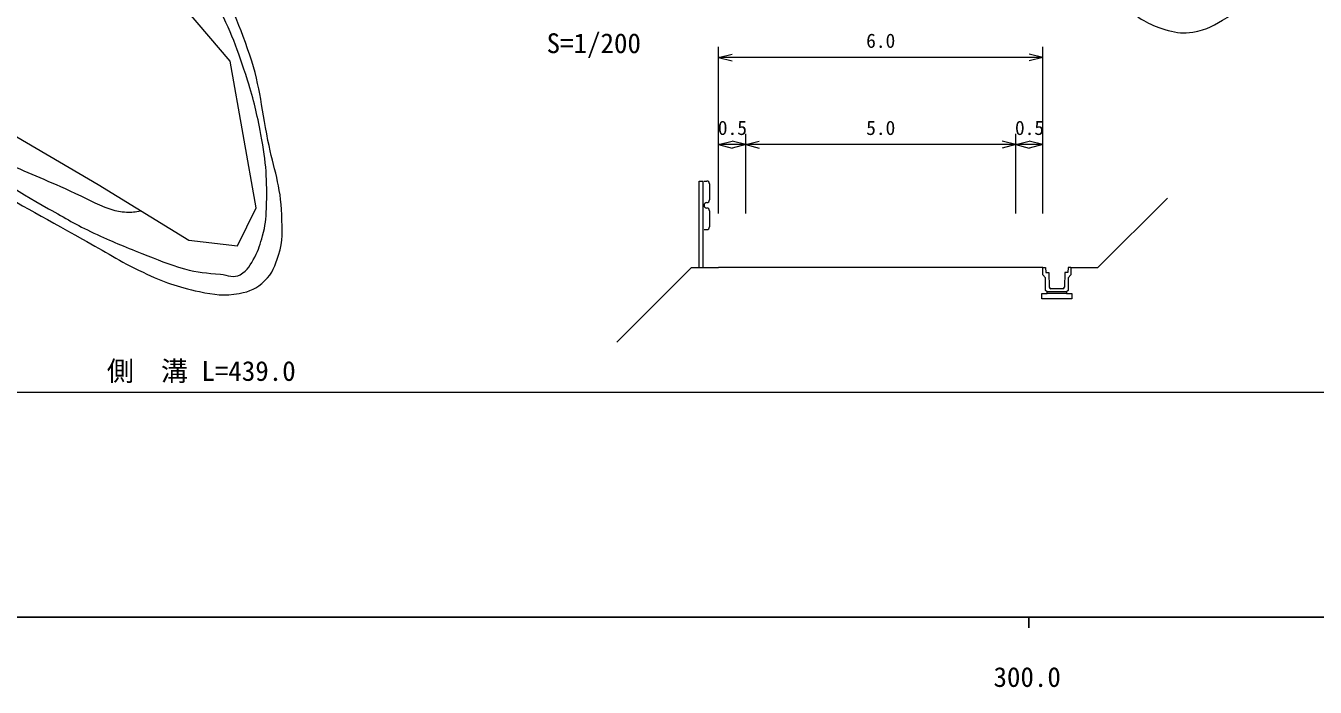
# Model space of a CAD drawing. Units: millimetres, scale not verified, with parts at other scales. Extents: x 40000 to 680000, y 20000 to 380000.
# Drawn here: x 275164 to 394502, y 198499 to 259759 of the extents above; entities that cross this region are included whole.
import ezdxf
from ezdxf.enums import TextEntityAlignment as Align

# ---------------------------------------------------------------- set-up
doc = ezdxf.new("R2010")
doc.units = ezdxf.units.MM
doc.header["$LTSCALE"] = 1000
for name, color, linetype, lineweight in [('M-BGD', 7, 'Continuous', 13), ('M-BGD-HTXT', 7, 'Continuous', 13), ('M-STR-HTXT', 7, 'Continuous', 13), ('M-TTL-BAND', 7, 'Continuous', 25)]:
    doc.layers.add(name, color=color, linetype=linetype, lineweight=lineweight)
doc.styles.add('ＭＳ ゴシック', font='')
doc.styles.add('ＭＳ 明朝', font='')
doc.styles.get('ＭＳ ゴシック').set_extended_font_data('MS Gothic')
doc.styles.get('ＭＳ 明朝').set_extended_font_data('MS Mincho')

msp = doc.modelspace()

# ---------------------------------------------------------------- linework, layer by layer
at = {"layer": 'M-BGD'}
for p, q in [((294072, 256468), (286761, 265109)), ((296471, 242910), (294072, 256468)), ((271315, 251248), (281877, 245055)), ((281877, 245055), (290255, 239893)), ((294762, 239385), (296471, 242910)), ((290255, 239893), (294762, 239385))]:
    msp.add_line(p, q, dxfattribs=at)
for points, knots in [([(196719, 240383), (197279, 241663), (197604, 242147), (198366, 243146), (199824, 245054), (201251, 245570), (203326, 246780), (204642, 247548), (205594, 247512), (206981, 248145), (208739, 248949), (209713, 249446), (211342, 250488), (213431, 251824), (214475, 252776), (216289, 254466), (218822, 256824), (219842, 258557), (222444, 260838), (223325, 261611), (223796, 262123), (224857, 262619), (225635, 262983), (226129, 263059), (226973, 263217), (228320, 263470), (229109, 263347), (230479, 263322), (231164, 263310), (231546, 263248), (232223, 263144), (233346, 262973), (233957, 262775), (235053, 262478), (235985, 262225), (236483, 262003), (237390, 261670), (239515, 260891), (240684, 260398), (242780, 259545), (244512, 258839), (245448, 258364), (247171, 257637), (250151, 256380), (251836, 255714), (254828, 254487), (257768, 253281), (259485, 252767), (262357, 251407), (265010, 250150), (266384, 249224), (268935, 247772), (272229, 245899), (273973, 244676), (277274, 242817), (278894, 241905), (279782, 241351), (281466, 240563), (283178, 239763), (284161, 239364), (285919, 238670), (287435, 238072), (288273, 237686), (289844, 237253), (291118, 236901), (291872, 236858), (293188, 236744), (293895, 236682), (294384, 236363), (295005, 236707), (295729, 237109), (295952, 237618), (296350, 238343), (296744, 239060), (296858, 239518), (297077, 240306), (297346, 241273), (297409, 241847), (297440, 242850), (297523, 245526), (297419, 247053), (296923, 249683), (296548, 251669), (296301, 252782), (295684, 254706), (294759, 257590), (294205, 259228), (292750, 261885), (290239, 266470), (287969, 268497), (285078, 272853), (283287, 275550), (282246, 277042), (280656, 279862), (279844, 281299), (279258, 282050), (278667, 283591), (278434, 284202), (278194, 284531), (278154, 285183), (278140, 285417), (278129, 285518), (278157, 285783)], [0, 0, 0, 0, 1, 1, 1, 2, 2, 2, 3, 3, 3, 4, 4, 4, 5, 5, 5, 6, 6, 6, 7, 7, 7, 8, 8, 8, 9, 9, 9, 10, 10, 10, 11, 11, 11, 12, 12, 12, 13, 13, 13, 14, 14, 14, 15, 15, 15, 16, 16, 16, 17, 17, 17, 18, 18, 18, 19, 19, 19, 20, 20, 20, 21, 21, 21, 22, 22, 22, 23, 23, 23, 24, 24, 24, 25, 25, 25, 26, 26, 26, 27, 27, 27, 28, 28, 28, 29, 29, 29, 30, 30, 30, 31, 31, 31, 32, 32, 32, 33, 33, 33, 34, 34, 34, 34]), ([(198312, 240094), (198599, 241016), (198751, 241353), (199163, 242097), (199830, 243300), (200337, 243987), (201484, 244747), (202822, 245635), (203748, 245857), (205296, 246282), (206847, 246708), (207878, 246289), (209367, 246896), (210578, 247389), (211190, 247841), (212220, 248646), (214378, 250334), (215306, 251604), (217228, 253555), (219538, 255901), (220623, 257425), (223042, 259660), (224003, 260548), (224463, 261183), (225614, 261806), (226186, 262116), (226564, 262176), (227197, 262323), (228380, 262598), (229086, 262484), (230299, 262533), (231100, 262565), (231555, 262601), (232350, 262501), (234002, 262291), (234902, 261966), (236468, 261402), (238125, 260806), (239036, 260418), (240636, 259682), (243017, 258586), (244267, 257795), (246643, 256687), (249987, 255128), (251953, 254461), (255330, 252974), (258619, 251525), (260482, 250753), (263708, 249166), (266391, 247847), (267819, 246963), (270444, 245532), (274356, 243398), (276520, 242154), (280421, 240001), (282606, 238795), (283761, 237985), (286019, 236924), (287968, 236007), (289130, 235586), (291237, 235140), (292646, 234841), (293504, 234712), (294920, 234970), (295928, 235153), (296534, 235421), (297271, 236133), (298029, 236866), (298220, 237508), (298555, 238508), (299020, 239895), (298896, 240779), (298852, 242241), (298770, 244982), (298117, 246457), (297580, 249147), (296914, 252476), (296846, 254438), (295699, 257634), (294560, 260807), (293796, 262575), (292028, 265445), (289762, 269123), (287899, 270777), (285419, 274314), (283790, 276636), (282743, 277864), (281398, 280361), (280632, 281783), (279910, 282497), (279592, 284081), (279506, 284512), (279453, 284695), (279429, 285196)], [0, 0, 0, 0, 1, 1, 1, 2, 2, 2, 3, 3, 3, 4, 4, 4, 5, 5, 5, 6, 6, 6, 7, 7, 7, 8, 8, 8, 9, 9, 9, 10, 10, 10, 11, 11, 11, 12, 12, 12, 13, 13, 13, 14, 14, 14, 15, 15, 15, 16, 16, 16, 17, 17, 17, 18, 18, 18, 19, 19, 19, 20, 20, 20, 21, 21, 21, 22, 22, 22, 23, 23, 23, 24, 24, 24, 25, 25, 25, 26, 26, 26, 27, 27, 27, 28, 28, 28, 29, 29, 29, 30, 30, 30, 31, 31, 31, 31]), ([(342750, 282608), (343622, 282086), (343970, 281803), (344596, 281120), (345579, 280045), (345642, 279099), (346195, 277751), (346770, 276350), (346709, 275397), (347479, 274092), (348022, 273173), (348358, 272598), (349248, 272009), (350309, 271307), (351072, 271160), (352325, 270942), (353762, 270694), (354600, 270954), (356057, 270991), (357551, 271029), (358389, 271246), (359879, 271136), (361224, 271038), (361972, 270863), (363272, 270506), (364527, 270162), (365226, 269894), (366361, 269258), (368886, 267845), (369893, 266444), (372213, 264715), (374048, 263348), (375031, 262511), (376965, 261289), (378415, 260374), (379235, 259770), (380891, 259327), (381757, 259094), (382294, 259028), (383181, 259163), (384510, 259366), (385171, 259867), (386343, 260526), (389902, 262527), (391684, 264090), (394562, 266987), (398186, 270633), (399615, 273232), (402467, 277509), (403895, 279650), (404388, 280382), (406005, 283068)], [0, 0, 0, 0, 1, 1, 1, 2, 2, 2, 3, 3, 3, 4, 4, 4, 5, 5, 5, 6, 6, 6, 7, 7, 7, 8, 8, 8, 9, 9, 9, 10, 10, 10, 11, 11, 11, 12, 12, 12, 13, 13, 13, 14, 14, 14, 15, 15, 15, 16, 16, 16, 17, 17, 17, 17]), ([(195347, 241561), (196183, 242898), (196521, 243338), (197419, 244360), (198824, 245960), (199824, 246695), (201635, 247813), (203260, 248816), (204465, 248757), (206215, 249521), (208358, 250457), (209635, 250875), (211590, 252159), (213159, 253189), (213986, 253869), (215318, 255192), (216811, 256675), (217370, 257760), (218807, 259299), (220204, 260795), (220898, 261751), (222522, 262997), (223386, 263660), (223911, 264036), (224945, 264378), (226108, 264763), (226853, 264748), (228071, 264621), (229569, 264464), (230353, 264061), (231803, 263651), (233539, 263161), (234513, 262890), (236225, 262319), (238088, 261697), (239109, 261285), (240958, 260622), (243427, 259738), (244825, 259283), (247278, 258357), (250700, 257064), (252573, 256229), (255969, 254869), (257578, 254225), (258491, 253894), (260088, 253222), (265189, 251076), (267884, 249510), (272931, 247240), (275389, 246134), (276794, 245576), (279255, 244477), (280730, 243819), (281495, 243295), (283025, 242779), (283579, 242592), (283911, 242523), (284495, 242504), (285013, 242488), (285230, 242521), (285815, 242629)], [0, 0, 0, 0, 1, 1, 1, 2, 2, 2, 3, 3, 3, 4, 4, 4, 5, 5, 5, 6, 6, 6, 7, 7, 7, 8, 8, 8, 9, 9, 9, 10, 10, 10, 11, 11, 11, 12, 12, 12, 13, 13, 13, 14, 14, 14, 15, 15, 15, 16, 16, 16, 17, 17, 17, 18, 18, 18, 19, 19, 19, 20, 20, 20, 20])]:
    msp.add_open_spline(points, degree=3, knots=knots, dxfattribs=at)
at = {"layer": 'M-BGD-HTXT'}
for p, q in [((339290, 242379), (339290, 257820)), ((369290, 242379), (369290, 257820)), ((339290, 256820), (340540, 257133)), ((369290, 256820), (339290, 256820)), ((339290, 256820), (340540, 256508)), ((369290, 256820), (368040, 257133)), ((369290, 256820), (368040, 256508)), ((341790, 242379), (341790, 249749)), ((366790, 242379), (366790, 249749)), ((369290, 242379), (369290, 249749)), ((339290, 248749), (340540, 249062)), ((341790, 248749), (339290, 248749)), ((339290, 248749), (340540, 248437)), ((341790, 248749), (340540, 249062)), ((341790, 248749), (340540, 248437)), ((341790, 248749), (343040, 249062)), ((366790, 248749), (341790, 248749)), ((341790, 248749), (343040, 248437)), ((366790, 248749), (365540, 249062)), ((366790, 248749), (365540, 248437)), ((366790, 248749), (368040, 249062)), ((369290, 248749), (366790, 248749)), ((366790, 248749), (368040, 248437)), ((369290, 248749), (368040, 249062)), ((369290, 248749), (368040, 248437)), ((337493, 237379), (337493, 245379)), ((337493, 245379), (337843, 245379)), ((337843, 237379), (337843, 245379)), ((337943, 245379), (338193, 245379)), ((338443, 245129), (338443, 243629)), ((374390, 237379), (380818, 243807)), ((338443, 242629), (338443, 241129)), ((337943, 240879), (338193, 240879)), ((336790, 237379), (329871, 230459)), ((336790, 237379), (339290, 237379)), ((349290, 237379), (339290, 237379)), ((366790, 237379), (349290, 237379)), ((369290, 237379), (366790, 237379)), ((369290, 236679), (369290, 237379)), ((369290, 237379), (369540, 237379)), ((369540, 236429), (369290, 236679)), ((369540, 237379), (369565, 236904)), ((369540, 235254), (369540, 236429)), ((369565, 236904), (369840, 236904)), ((369840, 236904), (369890, 235554)), ((371340, 236904), (371290, 235554)), ((371615, 236904), (371340, 236904)), ((371640, 237379), (371615, 236904)), ((371890, 237379), (371640, 237379)), ((371890, 236679), (371640, 236429)), ((371640, 236429), (371640, 235254)), ((371890, 237379), (371890, 236679)), ((371890, 237379), (374390, 237379)), ((369690, 235104), (369540, 235254)), ((371490, 235104), (369690, 235104)), ((369690, 234954), (369690, 235104)), ((371140, 235404), (370040, 235404)), ((371640, 235254), (371490, 235104)), ((371490, 235104), (371490, 234954)), ((369190, 234454), (369190, 234954)), ((369190, 234954), (369690, 234954)), ((371990, 234454), (369190, 234454)), ((371490, 234954), (369690, 234954)), ((371490, 234954), (371990, 234954)), ((371990, 234954), (371990, 234454))]:
    msp.add_line(p, q, dxfattribs=at)
for centre, radius, start, end in [((338193, 245129), 250, 0, 90), ((338193, 243629), 250, 270, 0), ((338193, 243129), 250, 90, 270), ((338193, 242629), 250, 0, 90), ((338193, 241129), 250, 270, 0), ((370040, 235554), 150, 180, 270), ((371140, 235554), 150, 270, 0)]:
    msp.add_arc(centre, radius, start, end, dxfattribs=at)
at = {"layer": 'M-STR-HTXT'}
msp.add_line((134498, 225821), (448314, 225821), dxfattribs=at)
at = {"layer": 'M-TTL-BAND'}
for p, q in [((40000, 205000), (579000, 205000)), ((368000, 205000), (368000, 204000))]:
    msp.add_line(p, q, dxfattribs=at)

# ---------------------------------------------------------------- texts
at = {"layer": 'M-BGD-HTXT', "style": 'ＭＳ 明朝'}
msp.add_text('S=1/200', height=1833, dxfattribs=at).set_placement((323369, 256676), align=Align.BOTTOM_LEFT)
at = {"layer": 'M-BGD-HTXT', "style": 'ＭＳ ゴシック'}
for s, p in [('6.0', (354290, 257320)), ('0.5', (340562, 249249)), ('5.0', (354290, 249249)), ('0.5', (368062, 249249))]:
    msp.add_text(s, height=1320, dxfattribs=at).set_placement(p, align=Align.BOTTOM_CENTER)
at = {"layer": 'M-STR-HTXT', "style": 'ＭＳ ゴシック'}
msp.add_text('側\u3000溝 L=439.0', height=1833, dxfattribs=at).set_placement((291406, 226321), align=Align.BOTTOM_CENTER)
at = {"layer": 'M-TTL-BAND', "style": 'ＭＳ ゴシック'}
msp.add_text('300.0', height=1833, dxfattribs=at).set_placement((367844, 199445), align=Align.MIDDLE_CENTER)

doc.saveas('drawing.dxf')
